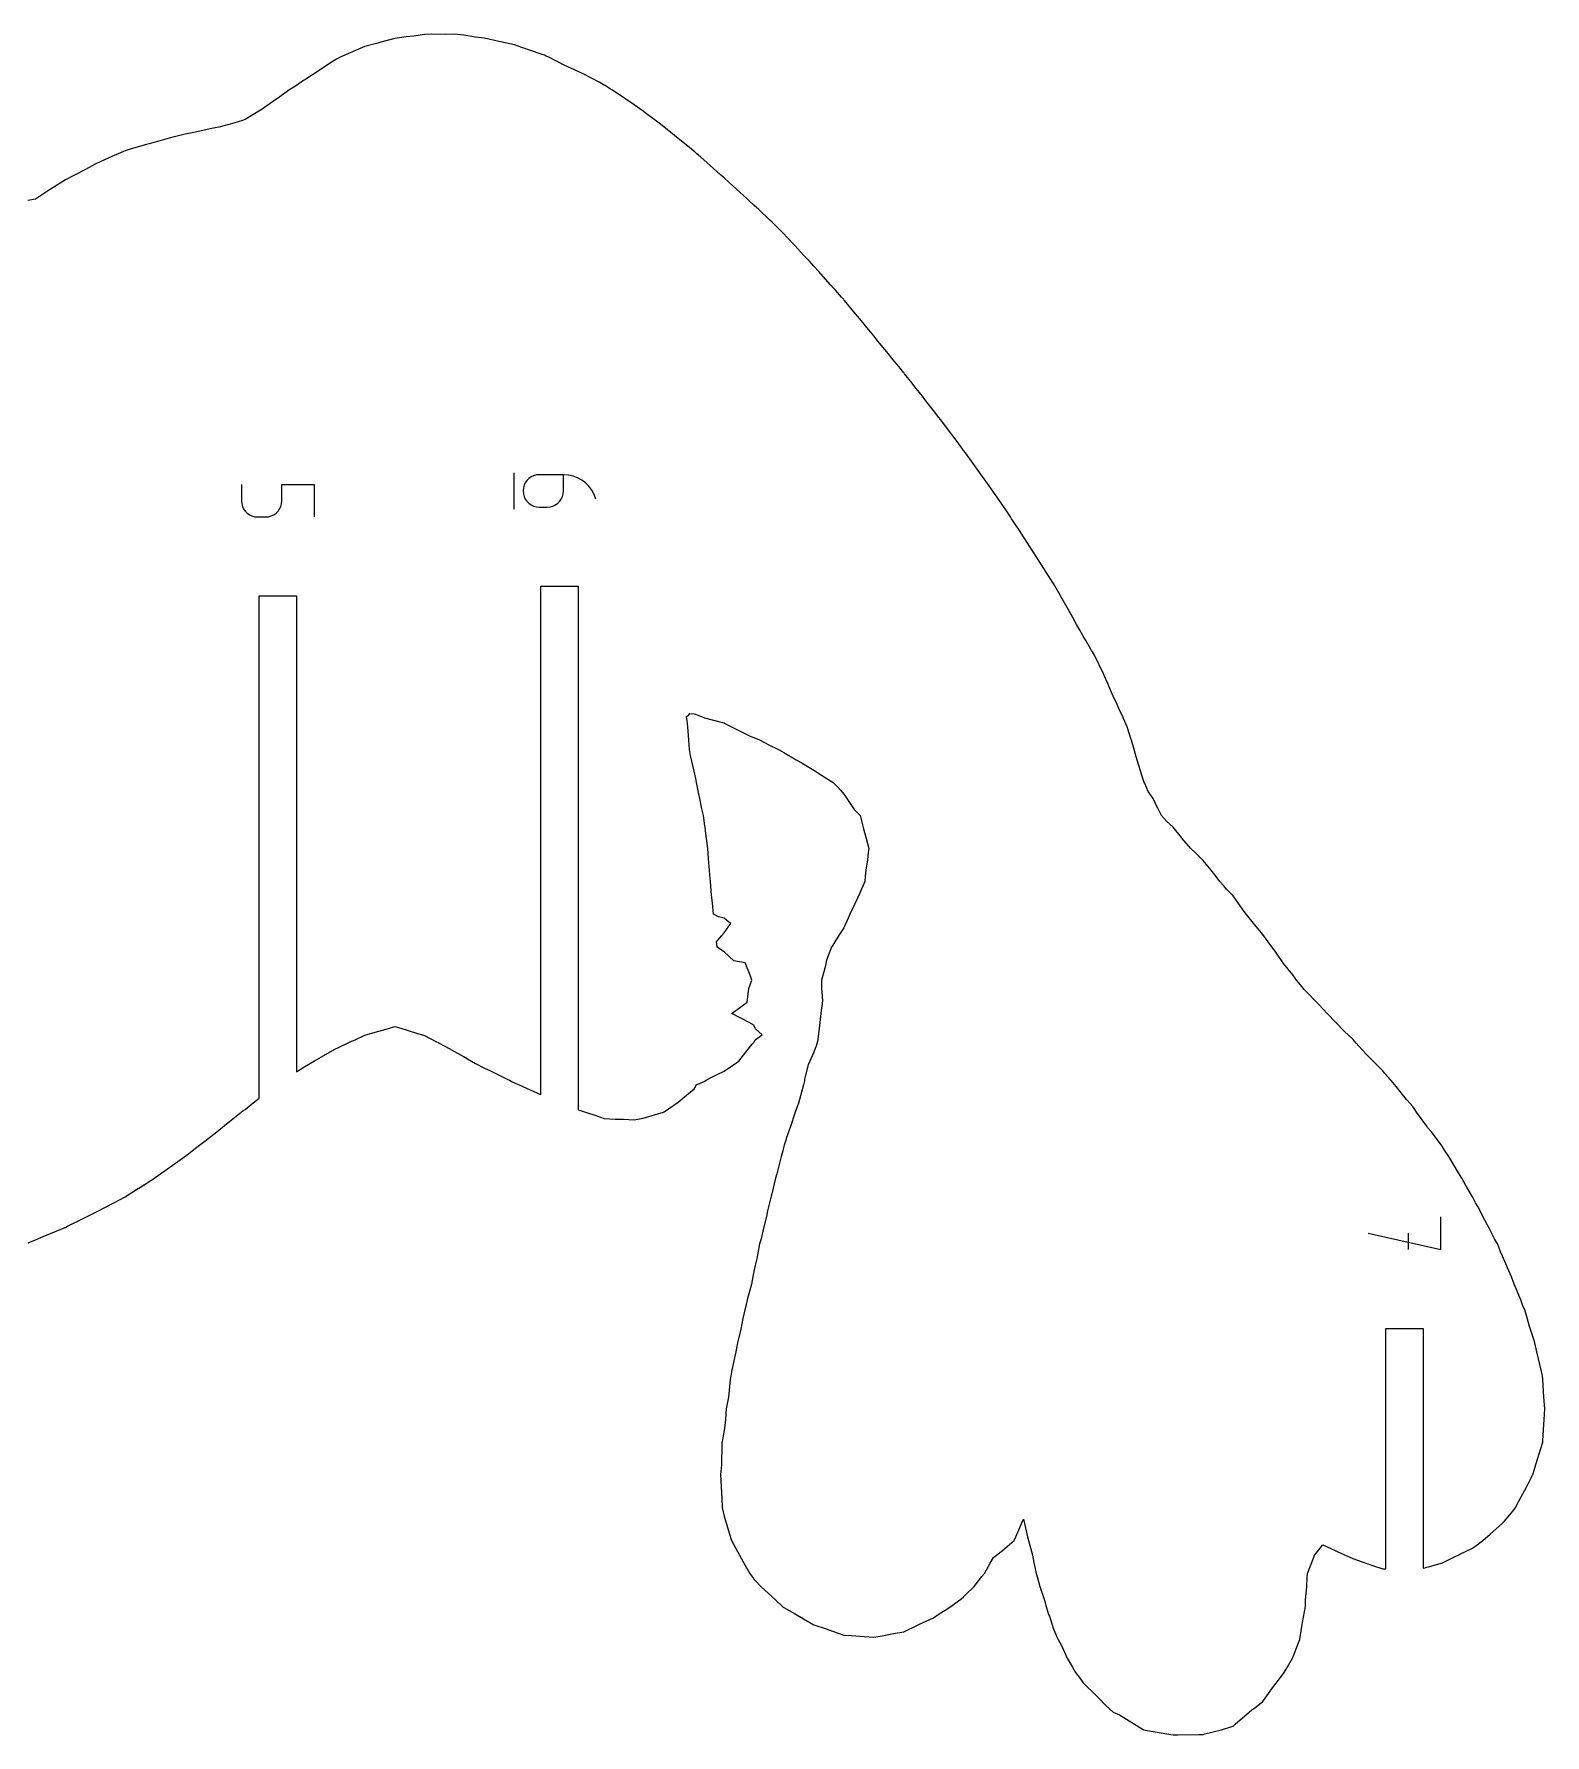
# Model space of a CAD drawing. Extents: x 0 to 560, y 0 to 480.
# Drawn here: x 180.4 to 226.8, y 84.6 to 136.9 of the extents above; entities that cross this region are included whole.
import ezdxf

# ---------------------------------------------------------------- set-up
doc = ezdxf.new("R2010")
doc.units = 0

msp = doc.modelspace()

# ---------------------------------------------------------------- linework, layer by layer
at = {"layer": 'annotation', "color": 1}
for p, q in [((186.762053, 123.02437), (186.762053, 122.526952)), ((188.004547, 122.526952), (188.004547, 123.02437)), ((188.004547, 123.02437), (189.002053, 123.02437)), ((189.002053, 123.02437), (189.002053, 122.029533)), ((195.143474, 123.391274), (195.143474, 122.271274)), ((195.431501, 122.920832), (195.423474, 122.831555)), ((195.454643, 123.004914), (195.431501, 122.920832)), ((195.491489, 123.082384), (195.454643, 123.004914)), ((195.540632, 123.151825), (195.491489, 123.082384)), ((195.600661, 123.211819), (195.540632, 123.151825)), ((195.670167, 123.260948), (195.600661, 123.211819)), ((195.747741, 123.297795), (195.670167, 123.260948)), ((195.831973, 123.320943), (195.747741, 123.297795)), ((195.921455, 123.328974), (195.831973, 123.320943)), ((196.665967, 123.328974), (195.921455, 123.328974)), ((195.921455, 123.328974), (195.921455, 123.328974)), ((196.817374, 123.317959), (196.665967, 123.328974)), ((196.665967, 122.831555), (196.665967, 123.328974)), ((196.962845, 123.285812), (196.817374, 123.317959)), ((197.100579, 123.233873), (196.962845, 123.285812)), ((197.22877, 123.163485), (197.100579, 123.233873)), ((197.345616, 123.07599), (197.22877, 123.163485)), ((197.449313, 122.972731), (197.345616, 123.07599)), ((197.538058, 122.85505), (197.449313, 122.972731)), ((186.762053, 122.526952), (186.762053, 122.526952)), ((186.762053, 122.526952), (186.77008, 122.437675)), ((186.77008, 122.437675), (186.793222, 122.353592)), ((187.973538, 122.353536), (187.996563, 122.437638)), ((187.996563, 122.437638), (188.004547, 122.526952)), ((195.423474, 122.831555), (195.423474, 122.831555)), ((195.423474, 122.831555), (195.431501, 122.742093)), ((195.431501, 122.742093), (195.454643, 122.657912)), ((195.454643, 122.657912), (195.491489, 122.580413)), ((195.491489, 122.580413), (195.540632, 122.510996)), ((195.540632, 122.510996), (195.600661, 122.45106)), ((195.600661, 122.45106), (195.670167, 122.402006)), ((195.670167, 122.402006), (195.747741, 122.365234)), ((196.342805, 122.365234), (196.420211, 122.402006)), ((196.420211, 122.402006), (196.489517, 122.45106)), ((196.489517, 122.45106), (196.549337, 122.510996)), ((196.549337, 122.510996), (196.59828, 122.580413)), ((196.59828, 122.580413), (196.634958, 122.657912)), ((196.634958, 122.657912), (196.657984, 122.742093)), ((196.657984, 122.742093), (196.665967, 122.831555)), ((197.610046, 122.72429), (197.538058, 122.85505)), ((197.663474, 122.581792), (197.610046, 122.72429)), ((197.663474, 122.581792), (197.663474, 122.581792)), ((186.793222, 122.353592), (186.830069, 122.276122)), ((186.830069, 122.276122), (186.879211, 122.206681)), ((186.879211, 122.206681), (186.93924, 122.146688)), ((186.93924, 122.146688), (187.008747, 122.097559)), ((187.008747, 122.097559), (187.086321, 122.060712)), ((187.086321, 122.060712), (187.170553, 122.037564)), ((187.170553, 122.037564), (187.260034, 122.029533)), ((187.260034, 122.029533), (187.50783, 122.029533)), ((187.50783, 122.029533), (187.597268, 122.037559)), ((187.50783, 122.029533), (187.50783, 122.029533)), ((187.597268, 122.037559), (187.681384, 122.060695)), ((187.681384, 122.060695), (187.75879, 122.097527)), ((187.75879, 122.097527), (187.828097, 122.146642)), ((187.828097, 122.146642), (187.887916, 122.206624)), ((187.887916, 122.206624), (187.936859, 122.27606)), ((187.936859, 122.27606), (187.973538, 122.353536)), ((195.747741, 122.365234), (195.831973, 122.342144)), ((195.831973, 122.342144), (195.921455, 122.334136)), ((195.921455, 122.334136), (196.169251, 122.334136)), ((196.169251, 122.334136), (196.258689, 122.342144)), ((196.169251, 122.334136), (196.169251, 122.334136)), ((196.258689, 122.342144), (196.342805, 122.365234)), ((223.647736, 99.510979), (223.647736, 100.507081)), ((221.407736, 100.00896), (223.647736, 99.510979)), ((222.65023, 99.510979), (222.65023, 100.00896))]:
    msp.add_line(p, q, dxfattribs=at)
at = {"layer": 'boundary', "color": 5}
for p, q in [((190.95261, 136.601279), (190.555067, 136.496244)), ((191.052973, 136.629086), (190.95261, 136.601279)), ((191.475777, 136.737421), (191.052973, 136.629086)), ((191.829054, 136.788293), (191.475777, 136.737421)), ((192.068529, 136.816164), (191.829054, 136.788293)), ((192.396486, 136.861339), (192.068529, 136.816164)), ((192.612833, 136.869486), (192.396486, 136.861339)), ((193.049841, 136.866805), (192.612833, 136.869486)), ((193.317198, 136.879088), (193.049841, 136.866805)), ((193.601806, 136.847231), (193.317198, 136.879088)), ((193.963879, 136.786794), (193.601806, 136.847231)), ((194.237909, 136.755667), (193.963879, 136.786794)), ((194.677799, 136.647895), (194.237909, 136.755667)), ((194.727069, 136.638714), (194.677799, 136.647895)), ((195.158618, 136.541818), (194.727069, 136.638714)), ((195.385849, 136.460584), (195.158618, 136.541818)), ((189.634356, 136.076093), (189.413402, 135.931045)), ((189.687848, 136.104782), (189.634356, 136.076093)), ((189.79713, 136.163666), (189.687848, 136.104782)), ((190.339993, 136.404399), (189.79713, 136.163666)), ((190.555067, 136.496244), (190.339993, 136.404399)), ((195.977113, 136.263268), (195.385849, 136.460584)), ((196.07933, 136.226798), (195.977113, 136.263268)), ((196.133731, 136.202328), (196.07933, 136.226798)), ((196.21969, 136.163666), (196.133731, 136.202328)), ((196.689782, 135.918181), (196.21969, 136.163666)), ((188.713646, 135.474027), (188.669698, 135.445256)), ((188.952441, 135.627896), (188.713646, 135.474027)), ((189.121311, 135.737541), (188.952441, 135.627896)), ((189.413402, 135.931045), (189.121311, 135.737541)), ((196.795538, 135.868494), (196.689782, 135.918181)), ((197.00004, 135.782961), (196.795538, 135.868494)), ((197.287294, 135.640597), (197.00004, 135.782961)), ((197.763308, 135.400255), (197.287294, 135.640597)), ((188.224126, 135.150154), (187.899055, 134.915719)), ((188.420988, 135.274484), (188.224126, 135.150154)), ((188.600936, 135.400255), (188.420988, 135.274484)), ((188.669698, 135.445256), (188.600936, 135.400255)), ((197.869517, 135.340038), (197.763308, 135.400255)), ((197.92075, 135.310425), (197.869517, 135.340038)), ((197.949238, 135.291801), (197.92075, 135.310425)), ((198.080308, 135.208012), (197.949238, 135.291801)), ((198.170947, 135.150153), (198.080308, 135.208012)), ((198.521326, 134.917944), (198.170947, 135.150153)), ((187.404745, 134.563957), (187.11019, 134.398591)), ((187.792935, 134.842407), (187.404745, 134.563957)), ((187.899055, 134.915719), (187.792935, 134.842407)), ((198.584438, 134.876118), (198.521326, 134.917944)), ((198.841461, 134.705785), (198.584438, 134.876118)), ((199.111858, 134.502696), (198.841461, 134.705785)), ((199.18262, 134.450682), (199.111858, 134.502696)), ((199.60934, 134.136638), (199.18262, 134.450682)), ((185.796345, 133.965831), (185.293745, 133.847195)), ((185.951513, 133.994535), (185.796345, 133.965831)), ((186.064499, 134.012265), (185.951513, 133.994535)), ((186.525121, 134.136638), (186.064499, 134.012265)), ((186.798882, 134.220499), (186.525121, 134.136638)), ((186.872224, 134.254857), (186.798882, 134.220499)), ((187.11019, 134.398591), (186.872224, 134.254857)), ((199.701164, 134.065956), (199.60934, 134.136638)), ((199.762172, 134.018995), (199.701164, 134.065956)), ((199.904078, 133.903513), (199.762172, 134.018995)), ((200.081053, 133.75556), (199.904078, 133.903513)), ((183.800697, 133.468706), (183.34488, 133.333914)), ((184.110092, 133.557758), (183.800697, 133.468706)), ((184.541764, 133.672701), (184.110092, 133.557758)), ((184.692913, 133.716049), (184.541764, 133.672701)), ((184.702522, 133.718921), (184.692913, 133.716049)), ((185.030803, 133.803696), (184.702522, 133.718921)), ((185.293745, 133.847195), (185.030803, 133.803696)), ((200.598017, 133.336704), (200.081053, 133.75556)), ((182.268671, 132.878417), (181.96329, 132.715154)), ((182.435127, 132.95523), (182.268671, 132.878417)), ((182.659267, 133.058658), (182.435127, 132.95523)), ((182.798982, 133.123129), (182.659267, 133.058658)), ((182.847562, 133.144102), (182.798982, 133.123129)), ((182.969749, 133.197718), (182.847562, 133.144102)), ((183.134993, 133.266874), (182.969749, 133.197718)), ((183.189382, 133.289635), (183.134993, 133.266874)), ((183.34488, 133.333914), (183.189382, 133.289635)), ((200.682882, 133.269341), (200.598017, 133.336704)), ((200.703483, 133.252156), (200.682882, 133.269341)), ((200.768734, 133.197718), (200.703483, 133.252156)), ((200.832108, 133.14183), (200.768734, 133.197718)), ((200.853474, 133.123128), (200.832108, 133.14183)), ((200.879866, 133.099619), (200.853474, 133.123128)), ((201.48113, 132.564332), (200.879866, 133.099619)), ((181.347961, 132.393589), (181.102485, 132.239737)), ((181.590317, 132.52055), (181.347961, 132.393589)), ((181.631321, 132.540622), (181.590317, 132.52055)), ((181.96329, 132.715154), (181.631321, 132.540622)), ((201.603593, 132.455175), (201.48113, 132.564332)), ((201.758032, 132.31524), (201.603593, 132.455175)), ((180.42725, 131.798209), (180.192679, 131.761641)), ((180.675487, 131.962712), (180.42725, 131.798209)), ((180.893876, 132.109616), (180.675487, 131.962712)), ((181.102485, 132.239737), (180.893876, 132.109616)), ((201.768055, 132.306204), (201.758032, 132.31524)), ((201.984968, 132.109616), (201.768055, 132.306204)), ((202.308106, 131.817087), (201.984968, 132.109616)), ((202.390704, 131.742012), (202.308106, 131.817087)), ((202.524303, 131.621324), (202.390704, 131.742012)), ((202.669352, 131.4845), (202.524303, 131.621324)), ((203.013211, 131.160127), (202.669352, 131.4845)), ((203.081082, 131.0961), (203.013211, 131.160127)), ((203.107212, 131.071248), (203.081082, 131.0961)), ((203.18608, 130.995195), (203.107212, 131.071248)), ((203.394883, 130.781957), (203.18608, 130.995195)), ((203.445014, 130.730761), (203.394883, 130.781957)), ((203.536128, 130.632818), (203.445014, 130.730761)), ((203.791508, 130.363571), (203.536128, 130.632818)), ((204.051123, 130.082591), (203.791508, 130.363571)), ((204.228879, 129.892051), (204.051123, 130.082591)), ((204.365724, 129.745103), (204.228879, 129.892051)), ((204.520691, 129.572645), (204.365724, 129.745103)), ((204.869565, 129.180253), (204.520691, 129.572645)), ((204.968884, 129.069079), (204.869565, 129.180253)), ((205.028298, 129.003991), (204.968884, 129.069079)), ((205.216768, 128.792672), (205.028298, 129.003991)), ((205.276285, 128.721752), (205.216768, 128.792672)), ((205.286435, 128.709658), (205.276285, 128.721752)), ((205.30814, 128.683466), (205.286435, 128.709658)), ((205.648057, 128.276196), (205.30814, 128.683466)), ((205.83013, 128.055563), (205.648057, 128.276196)), ((205.997617, 127.852562), (205.83013, 128.055563)), ((206.057077, 127.781184), (205.997617, 127.852562)), ((206.207145, 127.597877), (206.057077, 127.781184)), ((206.346781, 127.426469), (206.207145, 127.597877)), ((206.53852, 127.188081), (206.346781, 127.426469)), ((206.656766, 127.042054), (206.53852, 127.188081)), ((206.755482, 126.924123), (206.656766, 127.042054)), ((207.031266, 126.590149), (206.755482, 126.924123)), ((207.113284, 126.486956), (207.031266, 126.590149)), ((207.127856, 126.468401), (207.113284, 126.486956)), ((207.155939, 126.432501), (207.127856, 126.468401)), ((207.38553, 126.143414), (207.155939, 126.432501)), ((207.474778, 126.028542), (207.38553, 126.143414)), ((207.702979, 125.740096), (207.474778, 126.028542)), ((207.811957, 125.603835), (207.702979, 125.740096)), ((208.048566, 125.300841), (207.811957, 125.603835)), ((208.117759, 125.21079), (208.048566, 125.300841)), ((208.201011, 125.101262), (208.117759, 125.21079)), ((208.267065, 125.015026), (208.201011, 125.101262)), ((208.445685, 124.782263), (208.267065, 125.015026)), ((208.743429, 124.387626), (208.445685, 124.782263)), ((208.906724, 124.163384), (208.743429, 124.387626)), ((208.969277, 124.077367), (208.906724, 124.163384)), ((208.981547, 124.060393), (208.969277, 124.077367)), ((209.009747, 124.021578), (208.981547, 124.060393)), ((209.024248, 124.001513), (209.009747, 124.021578)), ((209.261383, 123.672387), (209.024248, 124.001513)), ((209.437302, 123.429086), (209.261383, 123.672387)), ((209.753177, 122.988004), (209.437302, 123.429086)), ((209.804428, 122.915788), (209.753177, 122.988004)), ((209.84513, 122.857048), (209.804428, 122.915788)), ((209.889987, 122.79364), (209.84513, 122.857048)), ((210.000813, 122.637548), (209.889987, 122.79364)), ((210.313122, 122.185103), (210.000813, 122.637548)), ((210.411864, 122.031557), (210.313122, 122.185103)), ((210.447906, 121.974492), (210.411864, 122.031557)), ((210.495717, 121.900853), (210.447906, 121.974492)), ((210.70481, 121.577946), (210.495717, 121.900853)), ((210.810698, 121.415136), (210.70481, 121.577946)), ((210.943298, 121.212732), (210.810698, 121.415136)), ((210.974113, 121.165936), (210.943298, 121.212732)), ((211.107989, 120.960976), (210.974113, 121.165936)), ((211.296081, 120.67563), (211.107989, 120.960976)), ((211.727292, 119.997194), (211.296081, 120.67563)), ((195.970474, 104.266644), (195.970474, 119.904274)), ((195.970474, 119.904274), (197.116474, 119.904274)), ((197.116474, 119.904274), (197.116474, 103.797064)), ((211.731408, 119.990807), (211.727292, 119.997194)), ((211.731676, 119.990405), (211.731408, 119.990807)), ((211.736636, 119.98258), (211.731676, 119.990405)), ((211.754361, 119.951883), (211.736636, 119.98258)), ((211.756912, 119.947467), (211.754361, 119.951883)), ((211.775977, 119.913281), (211.756912, 119.947467)), ((212.113418, 119.320659), (211.775977, 119.913281)), ((187.309053, 104.155048), (187.309053, 119.599671)), ((187.309053, 119.599671), (188.455053, 119.599671)), ((188.455053, 119.599671), (188.455053, 104.968951)), ((212.326601, 118.933954), (212.113418, 119.320659)), ((212.445364, 118.727129), (212.326601, 118.933954)), ((212.533155, 118.570279), (212.445364, 118.727129)), ((212.652119, 118.360438), (212.533155, 118.570279)), ((212.731275, 118.228579), (212.652119, 118.360438)), ((212.881702, 117.965198), (212.731275, 118.228579)), ((212.908196, 117.920439), (212.881702, 117.965198)), ((212.929056, 117.886073), (212.908196, 117.920439)), ((212.991312, 117.780072), (212.929056, 117.886073)), ((213.269192, 117.209623), (212.991312, 117.780072)), ((213.295352, 117.155502), (213.269192, 117.209623)), ((213.406067, 116.906929), (213.295352, 117.155502)), ((213.470159, 116.757834), (213.406067, 116.906929)), ((213.572833, 116.519003), (213.470159, 116.757834)), ((213.692268, 116.266784), (213.572833, 116.519003)), ((213.779056, 116.071391), (213.692268, 116.266784)), ((200.444263, 115.893414), (200.513613, 115.925254)), ((200.465881, 115.760261), (200.444263, 115.893414)), ((200.487742, 115.577535), (200.465881, 115.760261)), ((200.513613, 115.925254), (200.555204, 115.982788)), ((200.555204, 115.982788), (200.682882, 115.981041)), ((200.682882, 115.981041), (200.720814, 115.962445)), ((200.720814, 115.962445), (200.877362, 115.909057)), ((200.877362, 115.909057), (200.910237, 115.893414)), ((200.910237, 115.893414), (200.998546, 115.85226)), ((200.998546, 115.85226), (201.560331, 115.712948)), ((201.560331, 115.712948), (201.603593, 115.695056)), ((201.603593, 115.695056), (201.644473, 115.671621)), ((201.644473, 115.671621), (201.83294, 115.577535)), ((213.863373, 115.893414), (213.779056, 116.071391)), ((213.89096, 115.83182), (213.863373, 115.893414)), ((214.004026, 115.577535), (213.89096, 115.83182)), ((200.50672, 115.313448), (200.487742, 115.577535)), ((200.541403, 114.879905), (200.50672, 115.313448)), ((201.83294, 115.577535), (202.404333, 115.292345)), ((202.404333, 115.292345), (202.524303, 115.251124)), ((202.524303, 115.251124), (202.694052, 115.172747)), ((202.694052, 115.172747), (202.981667, 115.024938)), ((214.125331, 115.186957), (214.004026, 115.577535)), ((214.130789, 115.171888), (214.125331, 115.186957)), ((214.213268, 114.879905), (214.130789, 115.171888)), ((200.576267, 114.693118), (200.541403, 114.879905)), ((200.682882, 114.214733), (200.576267, 114.693118)), ((202.981667, 115.024938), (203.282525, 114.879905)), ((203.282525, 114.879905), (203.375363, 114.826493)), ((203.375363, 114.826493), (203.445014, 114.786424)), ((203.445014, 114.786424), (203.82629, 114.559267)), ((203.82629, 114.559267), (203.971238, 114.478408)), ((214.271875, 114.659126), (214.213268, 114.879905)), ((214.49354, 113.953391), (214.271875, 114.659126)), ((200.730838, 113.989188), (200.682882, 114.214733)), ((203.971238, 114.478408), (204.005137, 114.460826)), ((204.005137, 114.460826), (204.365724, 114.24087)), ((204.365724, 114.24087), (204.605372, 114.088375)), ((204.605372, 114.088375), (204.954222, 113.866392)), ((200.760194, 113.866392), (200.730838, 113.989188)), ((200.828925, 113.506671), (200.760194, 113.866392)), ((200.854684, 113.375011), (200.828925, 113.506671)), ((204.954222, 113.866392), (205.092186, 113.730924)), ((205.092186, 113.730924), (205.196347, 113.617336)), ((205.196347, 113.617336), (205.286435, 113.50713)), ((205.286435, 113.50713), (205.320911, 113.460416)), ((214.516288, 113.891553), (214.49354, 113.953391)), ((214.525869, 113.866392), (214.516288, 113.891553)), ((214.546781, 113.830994), (214.525869, 113.866392)), ((214.649057, 113.589554), (214.546781, 113.830994)), ((214.795148, 113.375012), (214.649057, 113.589554)), ((200.920834, 113.053206), (200.854684, 113.375011)), ((200.969733, 112.852878), (200.920834, 113.053206)), ((205.320911, 113.460416), (205.383941, 113.375011)), ((205.383941, 113.375011), (205.609173, 113.037297)), ((205.609173, 113.037297), (205.790378, 112.852878)), ((214.946397, 113.062536), (214.795148, 113.375012)), ((214.951201, 113.052384), (214.946397, 113.062536)), ((215.051861, 112.852878), (214.951201, 113.052384)), ((201.013287, 112.530434), (200.969733, 112.852878)), ((201.017859, 112.49136), (201.013287, 112.530434)), ((201.039178, 112.301959), (201.017859, 112.49136)), ((205.790378, 112.852878), (205.887146, 112.436589)), ((215.207391, 112.680422), (215.051861, 112.852878)), ((215.41425, 112.494528), (215.207391, 112.680422)), ((215.670319, 112.169292), (215.41425, 112.494528)), ((201.104192, 111.839367), (201.039178, 112.301959)), ((205.887146, 112.436589), (205.974181, 112.142431)), ((205.974181, 112.142431), (206.057068, 111.839368)), ((215.684369, 112.154259), (215.670319, 112.169292)), ((215.955316, 111.839367), (215.684369, 112.154259)), ((201.126902, 111.513718), (201.104192, 111.839367)), ((201.151393, 111.172496), (201.126902, 111.513718)), ((206.019232, 111.487695), (205.958916, 111.172496)), ((206.03236, 111.711949), (206.019232, 111.487695)), ((206.057068, 111.839368), (206.03236, 111.711949)), ((216.097133, 111.701763), (215.955316, 111.839367)), ((216.334964, 111.471), (216.097133, 111.701763)), ((216.425493, 111.351342), (216.334964, 111.471)), ((201.165132, 111.028356), (201.151393, 111.172496)), ((201.186753, 110.825853), (201.165132, 111.028356)), ((205.943253, 110.988499), (205.929409, 110.825853)), ((205.958916, 111.172496), (205.943253, 110.988499)), ((216.583318, 111.172496), (216.425493, 111.351342)), ((216.771665, 110.931681), (216.583318, 111.172496)), ((216.854433, 110.825853), (216.771665, 110.931681)), ((201.218015, 110.401772), (201.186753, 110.825853)), ((201.245937, 110.160435), (201.218015, 110.401772)), ((205.764609, 110.44366), (205.704498, 110.306599)), ((205.929409, 110.825853), (205.764609, 110.44366)), ((216.972911, 110.687795), (216.854433, 110.825853)), ((217.047565, 110.598556), (216.972911, 110.687795)), ((217.255671, 110.377498), (217.047565, 110.598556)), ((217.547095, 109.968744), (217.255671, 110.377498)), ((201.276403, 109.812341), (201.245937, 110.160435)), ((205.612644, 110.11384), (205.474761, 109.812341)), ((205.704498, 110.306599), (205.612644, 110.11384)), ((217.547747, 109.967958), (217.547095, 109.968744)), ((217.661925, 109.812341), (217.547747, 109.967958)), ((201.43767, 109.736489), (201.276403, 109.812341)), ((201.603593, 109.690974), (201.43767, 109.736489)), ((201.751257, 109.569293), (201.603593, 109.690974)), ((201.603593, 109.243415), (201.752746, 109.445372)), ((201.814153, 109.525476), (201.751257, 109.569293)), ((201.752746, 109.445372), (201.814153, 109.525476)), ((205.286435, 109.40027), (205.139499, 109.182407)), ((205.420933, 109.69456), (205.286435, 109.40027)), ((205.474761, 109.812341), (205.420933, 109.69456)), ((217.848661, 109.586769), (217.661925, 109.812341)), ((217.92734, 109.491728), (217.848661, 109.586769)), ((218.176382, 109.190897), (217.92734, 109.491728)), ((201.369867, 108.969966), (201.522839, 109.148935)), ((201.380597, 108.897693), (201.369867, 108.969966)), ((201.395272, 108.798829), (201.380597, 108.897693)), ((201.523463, 108.711763), (201.395272, 108.798829)), ((201.522839, 109.148935), (201.603593, 109.243415)), ((204.90425, 108.798829), (204.787212, 108.482513)), ((204.94495, 108.863152), (204.90425, 108.798829)), ((205.012533, 108.969966), (204.94495, 108.863152)), ((205.139499, 109.182407), (205.012533, 108.969966)), ((218.222027, 109.123982), (218.176382, 109.190897)), ((218.340167, 108.969966), (218.222027, 109.123982)), ((218.421162, 108.849748), (218.340167, 108.969966)), ((218.455469, 108.798829), (218.421162, 108.849748)), ((218.56695, 108.643326), (218.455469, 108.798829)), ((201.603593, 108.657335), (201.523463, 108.711763)), ((201.899785, 108.385707), (201.603593, 108.657335)), ((202.256028, 108.323132), (201.899785, 108.385707)), ((202.404293, 107.941934), (202.256028, 108.323132)), ((204.743593, 108.361762), (204.719369, 108.224647)), ((204.787212, 108.482513), (204.743593, 108.361762)), ((218.810778, 108.295013), (218.56695, 108.643326)), ((219.097096, 107.948441), (218.810778, 108.295013)), ((202.369436, 107.533149), (202.454283, 107.785316)), ((202.454283, 107.785316), (202.404293, 107.941934)), ((204.719369, 108.224647), (204.595719, 107.785316)), ((204.595719, 107.785316), (204.600265, 107.548603)), ((219.164655, 107.848343), (219.097096, 107.948441)), ((219.207192, 107.785316), (219.164655, 107.848343)), ((219.326015, 107.644375), (219.207192, 107.785316)), ((202.316666, 107.109895), (202.369436, 107.533149)), ((204.600265, 107.548603), (204.627953, 107.152525)), ((219.43993, 107.495867), (219.326015, 107.644375)), ((219.908718, 107.024725), (219.43993, 107.495867)), ((201.847718, 106.76745), (201.849238, 106.769066)), ((202.379945, 106.481129), (201.847718, 106.76745)), ((201.849238, 106.769066), (201.851814, 106.771804)), ((201.851814, 106.771804), (202.316666, 107.109895)), ((204.581334, 106.76745), (204.530256, 106.305773)), ((204.627953, 107.152525), (204.581084, 106.771804)), ((204.581084, 106.771804), (204.581217, 106.769499)), ((204.581217, 106.769499), (204.581334, 106.76745)), ((220.017803, 106.909809), (219.908718, 107.024725)), ((220.039984, 106.881159), (220.017803, 106.909809)), ((220.144764, 106.772776), (220.039984, 106.881159)), ((220.145535, 106.771804), (220.144764, 106.772776)), ((220.146185, 106.77116), (220.145535, 106.771804)), ((220.150183, 106.76745), (220.146185, 106.77116)), ((220.68391, 106.208361), (220.150183, 106.76745)), ((190.805775, 106.167701), (191.28232, 106.30466)), ((191.28232, 106.30466), (191.475777, 106.362574)), ((191.475777, 106.362574), (191.668161, 106.307227)), ((191.668161, 106.307227), (192.140891, 106.15601)), ((202.524303, 106.403469), (202.379945, 106.481129)), ((202.569942, 106.288297), (202.524303, 106.403469)), ((202.774308, 106.10241), (202.569942, 106.288297)), ((204.530256, 106.305773), (204.472741, 105.904241)), ((220.938513, 105.9761), (220.68391, 106.208361)), ((189.294863, 105.475716), (189.634356, 105.662552)), ((189.634356, 105.662552), (189.744912, 105.716363)), ((189.744912, 105.716363), (189.831055, 105.758291)), ((189.831055, 105.758291), (190.026609, 105.849279)), ((190.026609, 105.849279), (190.107943, 105.887783)), ((190.107943, 105.887783), (190.25566, 105.954893)), ((190.25566, 105.954893), (190.555066, 106.091784)), ((190.555066, 106.091784), (190.805775, 106.167701)), ((192.140891, 106.15601), (192.396486, 106.08469)), ((192.396486, 106.08469), (192.760721, 105.895295)), ((192.760721, 105.895295), (192.813302, 105.868142)), ((192.813302, 105.868142), (192.821002, 105.863929)), ((192.821002, 105.863929), (193.021028, 105.758291)), ((193.021028, 105.758291), (193.153315, 105.68288)), ((193.153315, 105.68288), (193.317198, 105.589454)), ((202.055512, 105.298236), (202.417674, 105.758291)), ((202.417674, 105.758291), (202.482011, 105.826608)), ((202.482011, 105.826608), (202.524303, 105.871519)), ((202.524303, 105.871519), (202.559876, 105.951539)), ((202.559876, 105.951539), (202.774308, 106.10241)), ((204.407763, 105.690143), (204.365724, 105.569683)), ((204.431545, 105.758291), (204.407763, 105.690143)), ((204.472741, 105.904241), (204.431545, 105.758291)), ((221.044491, 105.851049), (220.938513, 105.9761)), ((221.123099, 105.758291), (221.044491, 105.851049)), ((221.351082, 105.51157), (221.123099, 105.758291)), ((188.513657, 105.007806), (188.713645, 105.132146)), ((188.713645, 105.132146), (189.011335, 105.304045)), ((189.011335, 105.304045), (189.294863, 105.475716)), ((193.317198, 105.589454), (193.596398, 105.445236)), ((193.596398, 105.445236), (193.965346, 105.224955)), ((193.965346, 105.224955), (194.237909, 105.078367)), ((201.603593, 104.993515), (201.994619, 105.256295)), ((201.994619, 105.256295), (202.055512, 105.298236)), ((204.189978, 105.183379), (204.107373, 104.871494)), ((204.365724, 105.569683), (204.189978, 105.183379)), ((221.370681, 105.489756), (221.351082, 105.51157)), ((221.487645, 105.375446), (221.370681, 105.489756)), ((221.859227, 105.001414), (221.487645, 105.375446)), ((188.455053, 104.968951), (188.513657, 105.007806)), ((194.237909, 105.078367), (194.444747, 104.985761)), ((194.444747, 104.985761), (194.788263, 104.815881)), ((194.788263, 104.815881), (194.93424, 104.744779)), ((194.93424, 104.744779), (195.00652, 104.707748)), ((195.00652, 104.707748), (195.090408, 104.664767)), ((195.090408, 104.664767), (195.158618, 104.629819)), ((195.158618, 104.629819), (195.200459, 104.611943)), ((195.200459, 104.611943), (195.301467, 104.564927)), ((200.749452, 104.564927), (200.989591, 104.67062)), ((200.989591, 104.67062), (201.106392, 104.744779)), ((201.106392, 104.744779), (201.415098, 104.899216)), ((201.415098, 104.899216), (201.603593, 104.993515)), ((204.078638, 104.696041), (204.048389, 104.564927)), ((204.080142, 104.744779), (204.078638, 104.696041)), ((204.107373, 104.871494), (204.080142, 104.744779)), ((221.921292, 104.922071), (221.859227, 105.001414)), ((222.046328, 104.783557), (221.921292, 104.922071)), ((222.077395, 104.744779), (222.046328, 104.783557)), ((222.106152, 104.708902), (222.077395, 104.744779)), ((222.233451, 104.564927), (222.106152, 104.708902)), ((187.119836, 104.01496), (187.309053, 104.155048)), ((195.301467, 104.564927), (195.957395, 104.273236)), ((195.957395, 104.273236), (195.970474, 104.266644)), ((200.192662, 104.033799), (200.384069, 104.196259)), ((200.384069, 104.196259), (200.682882, 104.443476)), ((200.682882, 104.443476), (200.713573, 104.490897)), ((200.713573, 104.490897), (200.749452, 104.564927)), ((204.048389, 104.564927), (203.888356, 104.003555)), ((222.58934, 104.115489), (222.233451, 104.564927)), ((222.779934, 103.903337), (222.58934, 104.115489)), ((186.445101, 103.485788), (186.755411, 103.731265)), ((186.755411, 103.731265), (186.80347, 103.765813)), ((186.80347, 103.765813), (186.872224, 103.815233)), ((186.872224, 103.815233), (187.119836, 104.01496)), ((197.116474, 103.797064), (197.186474, 103.777799)), ((197.186474, 103.777799), (197.191659, 103.776372)), ((197.191659, 103.776372), (197.338369, 103.731265)), ((197.338369, 103.731265), (197.686977, 103.620658)), ((197.686977, 103.620658), (197.920751, 103.534214)), ((199.116954, 103.545227), (199.737109, 103.731265)), ((199.737109, 103.731265), (199.74845, 103.735553)), ((199.74845, 103.735553), (199.762172, 103.74172)), ((199.762172, 103.74172), (200.192662, 104.033799)), ((203.787064, 103.731265), (203.639214, 103.257692)), ((203.888356, 104.003555), (203.787064, 103.731265)), ((222.848281, 103.807179), (222.779934, 103.903337)), ((222.902239, 103.731265), (222.848281, 103.807179)), ((223.212982, 103.297898), (222.902239, 103.731265)), ((185.736471, 102.921279), (185.951513, 103.080422)), ((185.951513, 103.080422), (186.355889, 103.413659)), ((186.355889, 103.413659), (186.394706, 103.446406)), ((186.394706, 103.446406), (186.445101, 103.485788)), ((197.920751, 103.534214), (198.252605, 103.511112)), ((198.252605, 103.511112), (198.515347, 103.514921)), ((198.515347, 103.514921), (198.841461, 103.490528)), ((198.841461, 103.490528), (199.116954, 103.545227)), ((203.579501, 103.095112), (203.454634, 102.717754)), ((203.639214, 103.257692), (203.579501, 103.095112)), ((223.239618, 103.261146), (223.212982, 103.297898)), ((223.343748, 103.132025), (223.239618, 103.261146)), ((223.663284, 102.717754), (223.343748, 103.132025)), ((185.038054, 102.373098), (185.354903, 102.625517)), ((185.354903, 102.625517), (185.470685, 102.717754)), ((185.470685, 102.717754), (185.63353, 102.840785)), ((185.63353, 102.840785), (185.736471, 102.921279)), ((203.408477, 102.542656), (203.356636, 102.362397)), ((203.445014, 102.684648), (203.408477, 102.542656)), ((203.450546, 102.703686), (203.445014, 102.684648)), ((203.454634, 102.717754), (203.450546, 102.703686)), ((223.680529, 102.694173), (223.663284, 102.717754)), ((223.700645, 102.666668), (223.680529, 102.694173)), ((223.762438, 102.559186), (223.700645, 102.666668)), ((223.889635, 102.362397), (223.762438, 102.559186)), ((184.418105, 101.939822), (185.02363, 102.362397)), ((185.02363, 102.362397), (185.028715, 102.365929)), ((185.028715, 102.365929), (185.030803, 102.367322)), ((185.030803, 102.367322), (185.038054, 102.373098)), ((203.356636, 102.362397), (203.221904, 101.832639)), ((224.184952, 101.861716), (223.889635, 102.362397)), ((183.610938, 101.396819), (184.089826, 101.704241)), ((184.089826, 101.704241), (184.097669, 101.709253)), ((184.097669, 101.709253), (184.110092, 101.717193)), ((184.110092, 101.717193), (184.418105, 101.939822)), ((203.18574, 101.704241), (203.077618, 101.217546)), ((203.221904, 101.832639), (203.18574, 101.704241)), ((224.287122, 101.704241), (224.184952, 101.861716)), ((224.415537, 101.477403), (224.287122, 101.704241)), ((224.452307, 101.40199), (224.415537, 101.477403)), ((182.818918, 100.932816), (182.861566, 100.955624)), ((182.861566, 100.955624), (183.189382, 101.125032)), ((183.189382, 101.125032), (183.59898, 101.389259)), ((183.59898, 101.389259), (183.610938, 101.396819)), ((203.056371, 101.143223), (202.937674, 100.690729)), ((203.077618, 101.217546), (203.056371, 101.143223)), ((224.621359, 101.124009), (224.452307, 101.40199)), ((224.715122, 100.943604), (224.621359, 101.124009)), ((224.786161, 100.826646), (224.715122, 100.943604)), ((181.394094, 100.20875), (181.958622, 100.48832)), ((181.958622, 100.48832), (182.268671, 100.639536)), ((182.268671, 100.639536), (182.326806, 100.671152)), ((182.326806, 100.671152), (182.362802, 100.690729)), ((182.362802, 100.690729), (182.818918, 100.932816)), ((202.908967, 100.523436), (202.812037, 100.159881)), ((202.937674, 100.690729), (202.908967, 100.523436)), ((224.860012, 100.690729), (224.786161, 100.826646)), ((224.937069, 100.523436), (224.860012, 100.690729)), ((225.135336, 100.159881), (224.937069, 100.523436)), ((180.42725, 99.79945), (180.668523, 99.901291)), ((180.668523, 99.901291), (181.285709, 100.159881)), ((181.285709, 100.159881), (181.336116, 100.181014)), ((181.336116, 100.181014), (181.347961, 100.185963)), ((181.347961, 100.185963), (181.394094, 100.20875)), ((202.812037, 100.159881), (202.740989, 99.829325)), ((225.292807, 99.830568), (225.135336, 100.159881)), ((180.200943, 99.715781), (180.42725, 99.79945)), ((202.641715, 99.3944), (202.615728, 99.226869)), ((202.697013, 99.677217), (202.641715, 99.3944)), ((202.740989, 99.829325), (202.697013, 99.677217)), ((225.383722, 99.677217), (225.292807, 99.830568)), ((225.428739, 99.574607), (225.383722, 99.677217)), ((225.480537, 99.438279), (225.428739, 99.574607)), ((225.542066, 99.304473), (225.480537, 99.438279)), ((202.615728, 99.226869), (202.524303, 98.839068)), ((225.672838, 98.992592), (225.542066, 99.304473)), ((225.696129, 98.945035), (225.672838, 98.992592)), ((225.822389, 98.663703), (225.696129, 98.945035)), ((202.447001, 98.441103), (202.314679, 97.957358)), ((202.487846, 98.663703), (202.447001, 98.441103)), ((202.50197, 98.734156), (202.487846, 98.663703)), ((202.508423, 98.757435), (202.50197, 98.734156)), ((202.524303, 98.839068), (202.508423, 98.757435)), ((225.900007, 98.441103), (225.822389, 98.663703)), ((226.10369, 97.957359), (225.900007, 98.441103)), ((202.314679, 97.957358), (202.269751, 97.761765)), ((226.182233, 97.746992), (226.10369, 97.957359)), ((202.184047, 97.388364), (202.123784, 97.05288)), ((202.2389, 97.650191), (202.184047, 97.388364)), ((202.269751, 97.761765), (202.2389, 97.650191)), ((226.225656, 97.650191), (226.182233, 97.746992)), ((226.276978, 97.480557), (226.225656, 97.650191)), ((226.375495, 97.135215), (226.276978, 97.480557)), ((202.123784, 97.05288), (202.015401, 96.636679)), ((221.954736, 89.682673), (221.954736, 97.081679)), ((221.954736, 97.081679), (223.100736, 97.081679)), ((223.100736, 97.081679), (223.100736, 89.70706)), ((226.462777, 96.865756), (226.375495, 97.135215)), ((226.494822, 96.7683), (226.462777, 96.865756)), ((226.504863, 96.739456), (226.494822, 96.7683)), ((201.968865, 96.358769), (201.832057, 95.754828)), ((202.015401, 96.636679), (201.968865, 96.358769)), ((226.539151, 96.636679), (226.504863, 96.739456)), ((226.596314, 96.358769), (226.539151, 96.636679)), ((226.744432, 95.754828), (226.596314, 96.358769)), ((201.832057, 95.754828), (201.817361, 95.664659)), ((226.760213, 95.664659), (226.744432, 95.754828)), ((201.792794, 95.510936), (201.735864, 94.97055)), ((201.807405, 95.623166), (201.792794, 95.510936)), ((201.817361, 95.664659), (201.807405, 95.623166)), ((226.768972, 95.623166), (226.760213, 95.664659)), ((226.77776, 95.510936), (226.768972, 95.623166)), ((226.817803, 94.97055), (226.77776, 95.510936)), ((201.735864, 94.97055), (201.673601, 94.609653)), ((226.848651, 94.609653), (226.817803, 94.97055)), ((201.646257, 94.261499), (201.603593, 93.944523)), ((201.65107, 94.29203), (201.646257, 94.261499)), ((201.673601, 94.609653), (201.65107, 94.29203)), ((226.783081, 93.633506), (226.822695, 94.276439)), ((226.822695, 94.276439), (226.848651, 94.609653)), ((201.585093, 93.839718), (201.542098, 93.596141)), ((201.603593, 93.944523), (201.585093, 93.839718)), ((226.780554, 93.596141), (226.783081, 93.633506)), ((201.539361, 93.552305), (201.523877, 92.888216)), ((201.54028, 93.565341), (201.539361, 93.552305)), ((201.542098, 93.596141), (201.54028, 93.565341)), ((226.56744, 92.892745), (226.771423, 93.552305)), ((226.771423, 93.552305), (226.777441, 93.582327)), ((226.777441, 93.582327), (226.780554, 93.596141)), ((201.523877, 92.888216), (201.498859, 92.582629)), ((201.498859, 92.582629), (201.518567, 92.216305)), ((226.462776, 92.563729), (226.466625, 92.572044)), ((226.466625, 92.572044), (226.471522, 92.582629)), ((226.471522, 92.582629), (226.56744, 92.892745)), ((201.518567, 92.216305), (201.535734, 91.835561)), ((226.058315, 91.784807), (226.289918, 92.219645)), ((226.289918, 92.219645), (226.424073, 92.487366)), ((226.424073, 92.487366), (226.462776, 92.563729)), ((201.535734, 91.835561), (201.549618, 91.569117)), ((201.549618, 91.569117), (201.560238, 91.51781)), ((225.900772, 91.513053), (225.945222, 91.569117)), ((225.945222, 91.569117), (226.058315, 91.784807)), ((201.560238, 91.51781), (201.595019, 91.34979)), ((201.595019, 91.34979), (201.602629, 91.323581)), ((201.602629, 91.323581), (201.603593, 91.320136)), ((201.603593, 91.320136), (201.608141, 91.304666)), ((201.608141, 91.304666), (201.773426, 90.753836)), ((210.574188, 90.674231), (210.791846, 91.174863)), ((210.791846, 91.174863), (210.810698, 91.217772)), ((210.810698, 91.217772), (210.820367, 91.174863)), ((210.820367, 91.174863), (210.935826, 90.674231)), ((225.436904, 90.999862), (225.542066, 91.094115)), ((225.542066, 91.094115), (225.589538, 91.146781)), ((225.589538, 91.146781), (225.772514, 91.34979)), ((225.772514, 91.34979), (225.900772, 91.513053)), ((201.773426, 90.753836), (201.830408, 90.555604)), ((201.830408, 90.555604), (202.07615, 90.111773)), ((210.241242, 90.316359), (210.521436, 90.555604)), ((210.521436, 90.555604), (210.574188, 90.674231)), ((210.935826, 90.674231), (210.961821, 90.555604)), ((210.961821, 90.555604), (211.088666, 90.111773)), ((224.760988, 90.426256), (224.939015, 90.555604)), ((224.939015, 90.555604), (225.162294, 90.751943)), ((225.162294, 90.751943), (225.436904, 90.999862)), ((202.07615, 90.111773), (202.206466, 89.878646)), ((209.788418, 89.864517), (209.889987, 90.036203)), ((209.889987, 90.036203), (210.218031, 90.29245)), ((210.218031, 90.29245), (210.241242, 90.316359)), ((211.088666, 90.111773), (211.131516, 89.878646)), ((219.550082, 89.542091), (219.734692, 90.020107)), ((219.734692, 90.020107), (219.756021, 90.109334)), ((219.756021, 90.109334), (219.767512, 90.122321)), ((219.767512, 90.122321), (220.017803, 90.429694)), ((220.017803, 90.429694), (220.396402, 90.249798)), ((220.396402, 90.249798), (220.459126, 90.215738)), ((220.459126, 90.215738), (220.938514, 90.002073)), ((220.938514, 90.002073), (221.22905, 89.906001)), ((223.700645, 89.870766), (224.068572, 90.053113)), ((224.068572, 90.053113), (224.195449, 90.116695)), ((224.195449, 90.116695), (224.231275, 90.134167)), ((224.231275, 90.134167), (224.621359, 90.324809)), ((224.621359, 90.324809), (224.760988, 90.426256)), ((202.206466, 89.878646), (202.393936, 89.542091)), ((202.393936, 89.542091), (202.41399, 89.51596)), ((202.41399, 89.51596), (202.511013, 89.387759)), ((209.290057, 89.14726), (209.534261, 89.447608)), ((209.534261, 89.447608), (209.612659, 89.542091)), ((209.612659, 89.542091), (209.679418, 89.659133)), ((209.679418, 89.659133), (209.788418, 89.864517)), ((211.131516, 89.878646), (211.206066, 89.542091)), ((211.206066, 89.542091), (211.247666, 89.413461)), ((219.538455, 89.429147), (219.550082, 89.542091)), ((221.22905, 89.906001), (221.579706, 89.780762)), ((221.579706, 89.780762), (221.859227, 89.689548)), ((221.859227, 89.689548), (221.884736, 89.687712)), ((221.884736, 89.687712), (221.954736, 89.682673)), ((223.100736, 89.70706), (223.162942, 89.723358)), ((223.162942, 89.723358), (223.170736, 89.725574)), ((223.170736, 89.725574), (223.293053, 89.760344)), ((223.293053, 89.760344), (223.700645, 89.870766)), ((202.511013, 89.387759), (202.524303, 89.370405)), ((202.524303, 89.370405), (202.586105, 89.30707)), ((202.586105, 89.30707), (202.733783, 89.14726)), ((202.733783, 89.14726), (203.192907, 88.722845)), ((209.031996, 88.885729), (209.290057, 89.14726)), ((211.247666, 89.413461), (211.31799, 89.147259)), ((211.31799, 89.147259), (211.457295, 88.723553)), ((219.489187, 88.723553), (219.527286, 89.14726)), ((219.527286, 89.14726), (219.538455, 89.429147)), ((203.192907, 88.722845), (203.403869, 88.528579)), ((203.403869, 88.528579), (203.425518, 88.511685)), ((203.425518, 88.511685), (203.445014, 88.496472)), ((203.445014, 88.496472), (203.765784, 88.311443)), ((208.223836, 88.301287), (208.40657, 88.419455)), ((208.40657, 88.419455), (208.572694, 88.528579)), ((208.572694, 88.528579), (208.696449, 88.623675)), ((208.696449, 88.623675), (208.887598, 88.759869)), ((208.887598, 88.759869), (208.969277, 88.821706)), ((208.969277, 88.821706), (209.031996, 88.885729)), ((211.457295, 88.723553), (211.504878, 88.528579)), ((211.504878, 88.528579), (211.585845, 88.286183)), ((219.394117, 88.03852), (219.486574, 88.528579)), ((219.486574, 88.528579), (219.489187, 88.723553)), ((203.765784, 88.311443), (203.923447, 88.220474)), ((203.923447, 88.220474), (204.365724, 87.967459)), ((204.365724, 87.967459), (204.741158, 87.842855)), ((207.127856, 87.75346), (207.548649, 87.951365)), ((207.548649, 87.951365), (207.614586, 87.982911)), ((207.614586, 87.982911), (208.048566, 88.185304)), ((208.048566, 88.185304), (208.223836, 88.301287)), ((211.585845, 88.286183), (211.608677, 88.230115)), ((211.608677, 88.230115), (211.731408, 87.836436)), ((219.309174, 87.515066), (219.376365, 87.918328)), ((219.376365, 87.918328), (219.394117, 88.03852)), ((204.741158, 87.842855), (204.94189, 87.768962)), ((204.94189, 87.768962), (205.286435, 87.651526)), ((205.286435, 87.651526), (205.520679, 87.634016)), ((205.520679, 87.634016), (205.90816, 87.606708)), ((205.90816, 87.606708), (206.207145, 87.583454)), ((206.207145, 87.583454), (206.464468, 87.631459)), ((206.464468, 87.631459), (206.815087, 87.695166)), ((206.815087, 87.695166), (207.127856, 87.75346)), ((211.731408, 87.836436), (211.818632, 87.645523)), ((211.818632, 87.645523), (211.820453, 87.639124)), ((211.820453, 87.639124), (211.8768, 87.515067)), ((211.8768, 87.515067), (211.97729, 87.326156)), ((219.11372, 87.01543), (219.248272, 87.359386)), ((219.248272, 87.359386), (219.309174, 87.515066)), ((211.97729, 87.326156), (212.158529, 86.944737)), ((212.158529, 86.944737), (212.321945, 86.66599)), ((218.88679, 86.601016), (219.082953, 86.944737)), ((219.082953, 86.944737), (219.09144, 86.962212)), ((219.09144, 86.962212), (219.097096, 86.972932)), ((219.097096, 86.972932), (219.11372, 87.01543)), ((212.321945, 86.66599), (212.412991, 86.501554)), ((212.412991, 86.501554), (212.482107, 86.407185)), ((212.482107, 86.407185), (212.553348, 86.315886)), ((212.553348, 86.315886), (212.652119, 86.179294)), ((218.657274, 86.265426), (218.830027, 86.501554)), ((218.830027, 86.501554), (218.88679, 86.601016)), ((212.652119, 86.179294), (213.059582, 85.784492)), ((213.059582, 85.784492), (213.11972, 85.717661)), ((218.176382, 85.613419), (218.47125, 86.026093)), ((218.47125, 86.026093), (218.657274, 86.265426)), ((213.11972, 85.717661), (213.346754, 85.488041)), ((213.346754, 85.488041), (213.446567, 85.395512)), ((213.446567, 85.395512), (213.572832, 85.278465)), ((213.572832, 85.278465), (213.759816, 85.201229)), ((217.322478, 84.908455), (217.838549, 85.350016)), ((217.838549, 85.350016), (217.921679, 85.410721)), ((217.921679, 85.410721), (218.017732, 85.488041)), ((218.017732, 85.488041), (218.084832, 85.541068)), ((218.084832, 85.541068), (218.176382, 85.613419)), ((213.759816, 85.201229), (214.492617, 84.744733)), ((214.492617, 84.744733), (214.49354, 84.744253)), ((214.49354, 84.744253), (214.494333, 84.744117)), ((214.494333, 84.744117), (214.502685, 84.742221)), ((214.502685, 84.742221), (215.347665, 84.595869)), ((216.387719, 84.613614), (216.903381, 84.742221)), ((216.903381, 84.742221), (217.213911, 84.842121)), ((217.213911, 84.842121), (217.255672, 84.852073)), ((217.255672, 84.852073), (217.322478, 84.908455)), ((215.347665, 84.595869), (215.41425, 84.578946)), ((215.41425, 84.578946), (215.555855, 84.581828)), ((215.555855, 84.581828), (216.203906, 84.593774)), ((216.203906, 84.593774), (216.334964, 84.596403)), ((216.334964, 84.596403), (216.387719, 84.613614))]:
    msp.add_line(p, q, dxfattribs=at)

doc.saveas('drawing.dxf')
